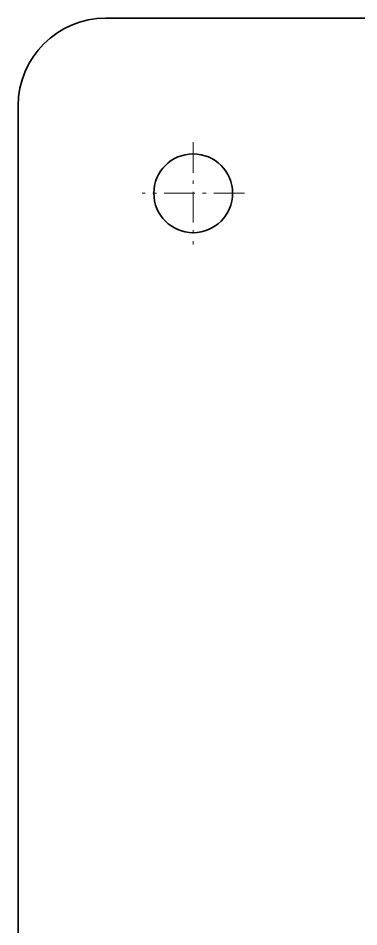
# Model space of a CAD drawing. Extents: x 23 to 587, y 4 to 413.
# Drawn here: x 223.62 to 233.35, y 149.58 to 175.52 of the extents above; entities that cross this region are included whole.
import ezdxf

# ---------------------------------------------------------------- set-up
doc = ezdxf.new("R2010")
doc.units = 0
doc.linetypes.add('DASHDOT', pattern=[18.5, 12, -3, 0.5, -3])
doc.layers.get('0').update_dxf_attribs({"lineweight": 13})

# ---------------------------------------------------------------- blocks, each defined once
blk = doc.blocks.new('BLOCK7069')
at = {"color": 7, "linetype": 'DASHDOT', "lineweight": 13, "ltscale": 0.14625}
for p, q in [((-80, 62.925), (-80, 57.075)), ((-77.075, 60), (-82.925, 60))]:
    blk.add_line(p, q, dxfattribs=at)
blk = doc.blocks.new('BLOCK7080')
at = {"color": 7, "lineweight": 35}
for p, q in [((85, 70), (-85, 70)), ((-90, 65), (-90, -65))]:
    blk.add_line(p, q, dxfattribs=at)
blk.add_circle((-80, 60), 2.25, dxfattribs=at)
blk.add_arc((-85, 65), 5, 90, 180, dxfattribs=at)

msp = doc.modelspace()

# ---------------------------------------------------------------- block references
at = {"lineweight": 0, "xscale": 0.5, "yscale": 0.5, "zscale": 0.5}
for name in ['BLOCK7080', 'BLOCK7069']:
    msp.add_blockref(name, (268.6158, 140.5185), dxfattribs=at)

doc.saveas('drawing.dxf')
